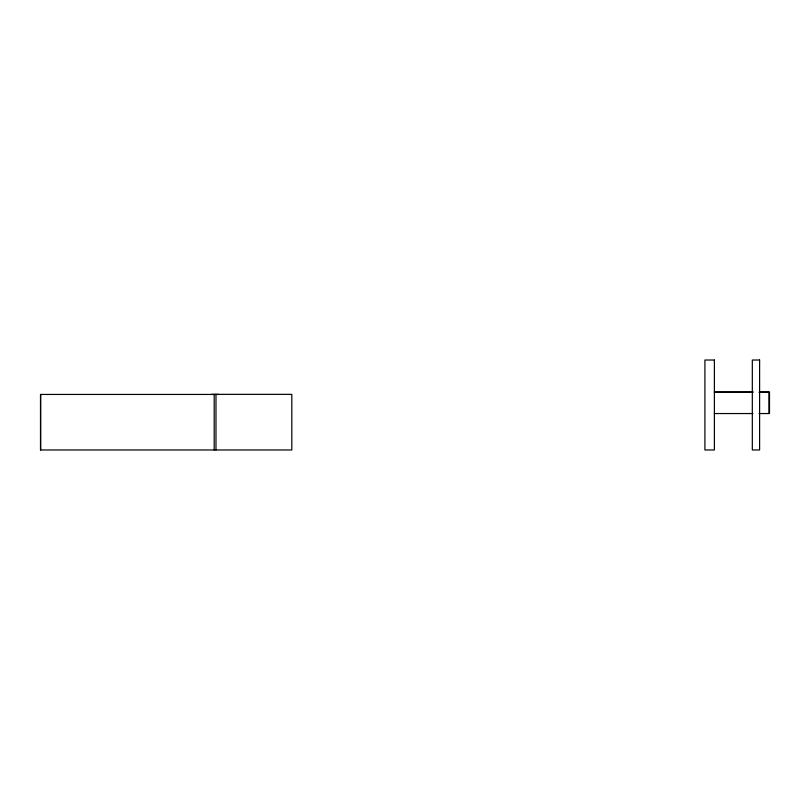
<?xml version="1.0" encoding="UTF-8"?>
<svg xmlns="http://www.w3.org/2000/svg" width="810" height="810" viewBox="0 0 810 810"><rect width="100%" height="100%" fill="white"/><g stroke="black" fill="none" stroke-linecap="round" stroke-linejoin="round"><path stroke-width="1.21" d="M714.39 391.969L753.219 391.969M759.476 391.969L769.5 391.969L769.5 413.221M714.39 392.283L752.844 392.283M759.051 392.283L768.973 392.283L768.973 413.546L759.051 413.546M211.744 394.359L291.813 394.359L291.813 449.975L40.5 449.975L40.5 394.44L218.983 394.44M714.39 413.546L752.844 413.546M215.986 394.359L215.986 449.975M214.194 394.44L214.194 449.975M40.662 394.44L40.662 449.975M714.39 360.025L704.913 360.025L704.913 449.975L714.39 449.975L714.39 360.025M759.608 360.025L752.318 360.025L752.318 449.975L759.608 449.975L759.608 360.025"/></g></svg>
